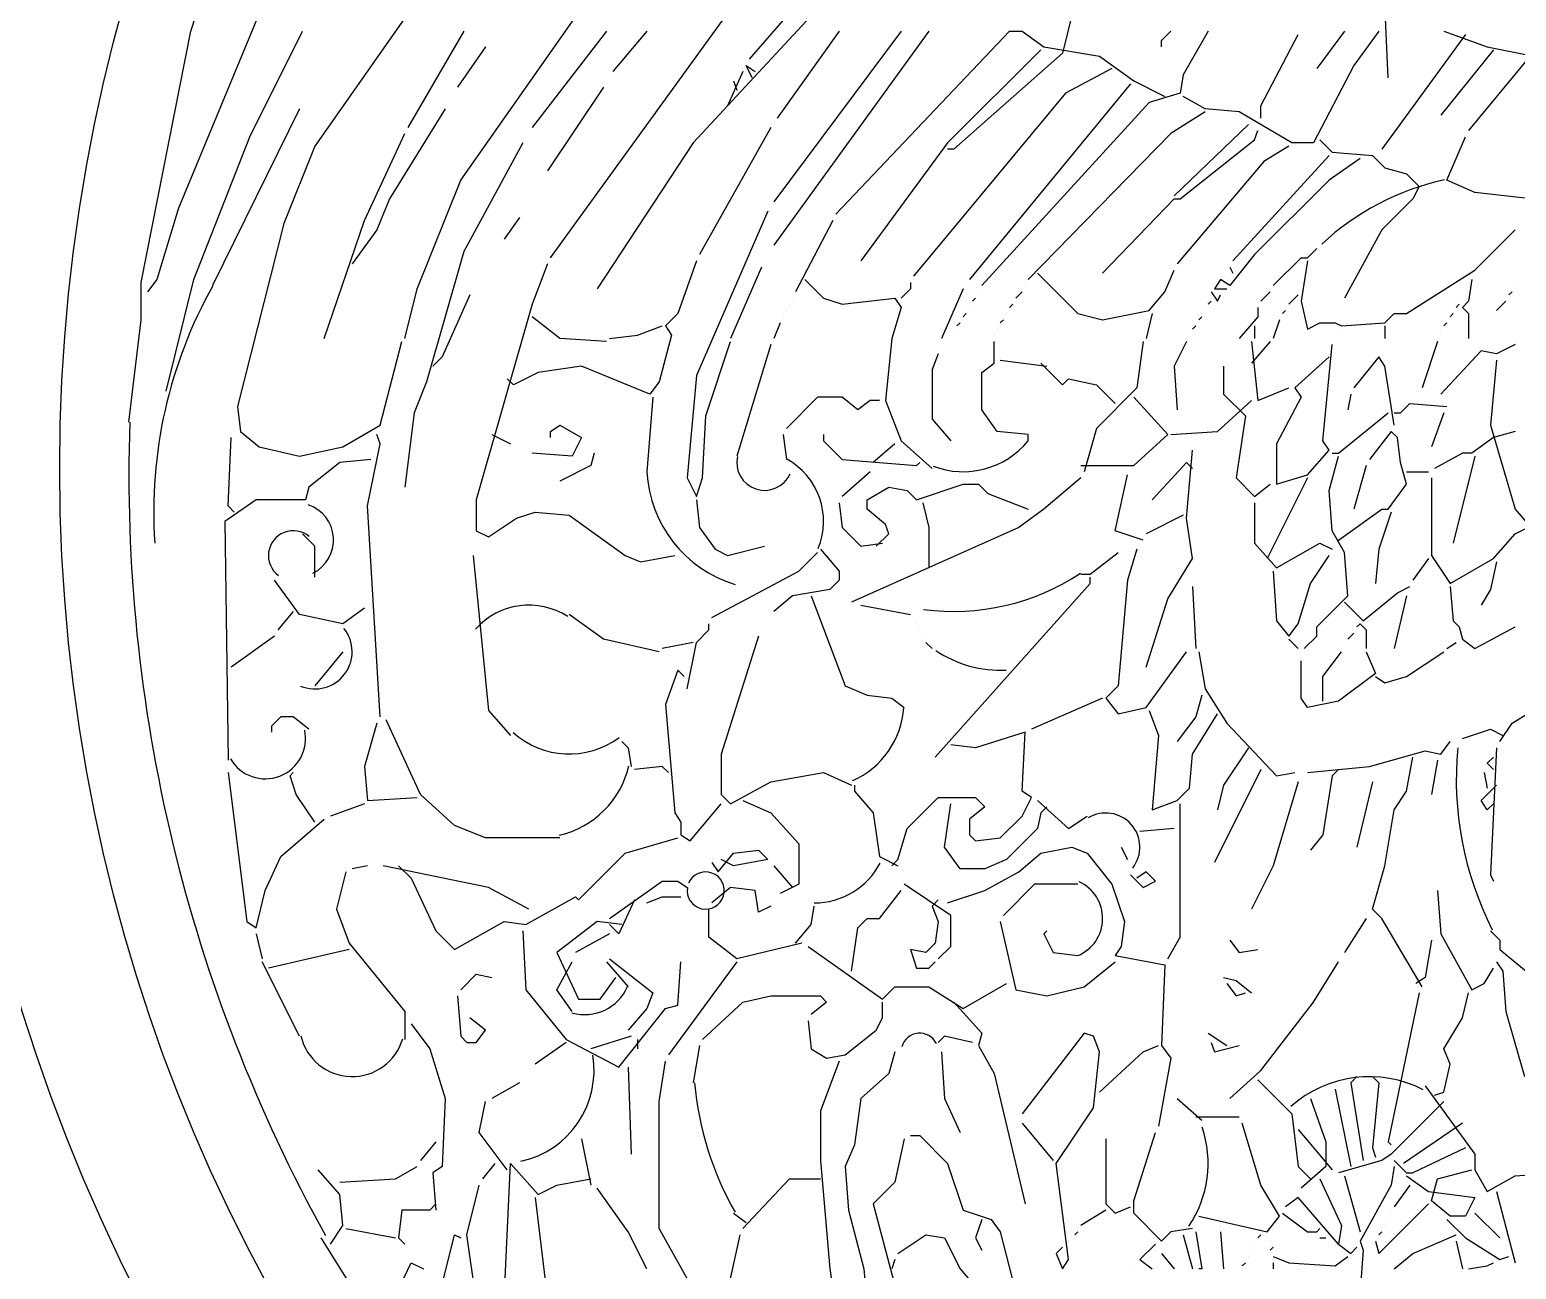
# Model space of a CAD drawing. Extents: x -747684 to -361709, y -438585 to -234743.
# Drawn here: x -373095.5 to -372814.4, y -242702 to -242467.6 of the extents above; entities that cross this region are included whole.
import ezdxf

# ---------------------------------------------------------------- set-up
doc = ezdxf.new("R2010")
doc.units = 0
doc.header["$LTSCALE"] = 100
doc.header["$MEASUREMENT"] = 0
doc.layers.get('0').update_dxf_attribs({"linetype": 'CONTINUOUS'})
for name, color, linetype in [('1', 7, 'CONTINUOUS'), ('2', 1, 'CONTINUOUS'), ('2D', 7, 'CONTINUOUS')]:
    doc.layers.add(name, color=color, linetype=linetype)

msp = doc.modelspace()

# ---------------------------------------------------------------- linework, layer by layer
at = {"color": 8}
msp.add_circle((-372767.14, -242550.53), 322.68, dxfattribs=at)
at = {"layer": '1', "color": 8}
for p, q in [((-372838.08, -242680.2), (-372839.84, -242681.38)), ((-372837.49, -242681.38), (-372835.15, -242683.72)), ((-372835.15, -242683.72), (-372833.97, -242683.72)), ((-372848.05, -242697.21), (-372845.7, -242698.97)), ((-372843.94, -242696.62), (-372843.36, -242698.38)), ((-372848.63, -242701.31), (-372846.29, -242699.55)), ((-372845.7, -242698.97), (-372844.53, -242697.8))]:
    msp.add_line(p, q, dxfattribs=at)
at = {"layer": '2', "color": 8}
for p, q in [((-372997.59, -242426.86), (-373041.57, -242489.61)), ((-373065.03, -242467.91), (-373055.06, -242437.42)), ((-373014.01, -242496.06), (-372976.47, -242442.7)), ((-372997, -242510.72), (-372955.36, -242453.25)), ((-372944.22, -242455.6), (-372959.47, -242473.19)), ((-372895.55, -242453.25), (-372900.24, -242472.02)), ((-372940.12, -242456.77), (-372970.02, -242489.03)), ((-373050.37, -242460.29), (-373067.37, -242501.34)), ((-372838.66, -242476.71), (-372839.25, -242462.64)), ((-373074.41, -242515.42), (-373065.03, -242467.91)), ((-373053.88, -242487.85), (-373043.91, -242467.91)), ((-373013.42, -242467.91), (-373023.98, -242486.09)), ((-372986.44, -242467.91), (-373000.52, -242486.09)), ((-372978.82, -242467.91), (-372985.27, -242475.54)), ((-372930.73, -242467.91), (-372954.78, -242500.17)), ((-372925.46, -242467.91), (-372954.78, -242508.38)), ((-372942.46, -242467.91), (-372954.19, -242484.33)), ((-372943.05, -242502.51), (-372910.21, -242467.91)), ((-372910.21, -242467.91), (-372907.86, -242467.91)), ((-372907.86, -242467.91), (-372903.76, -242470.85)), ((-372881.47, -242469.67), (-372879.71, -242467.91)), ((-372881.47, -242470.85), (-372881.47, -242469.67)), ((-372872.68, -242467.91), (-372877.37, -242476.12)), ((-372862.71, -242481.99), (-372855.67, -242468.5)), ((-372846.87, -242467.91), (-372852.15, -242474.95)), ((-372840.42, -242467.91), (-372845.11, -242474.37)), ((-372824, -242468.5), (-372839.84, -242490.2)), ((-372828.11, -242467.91), (-372819.9, -242470.85)), ((-373009.32, -242470.85), (-373014.59, -242478.47)), ((-372904.34, -242471.43), (-372921.94, -242489.03)), ((-372900.24, -242472.02), (-372920.76, -242490.2)), ((-372903.76, -242470.85), (-372893.2, -242472.61)), ((-372893.2, -242472.61), (-372886.75, -242477.3)), ((-372818.73, -242471.43), (-372828.69, -242483.75)), ((-372819.9, -242470.85), (-372808.17, -242473.19)), ((-372960.64, -242475.54), (-372963.57, -242481.99)), ((-372958.88, -242476.71), (-372960.05, -242474.37)), ((-372960.05, -242474.37), (-372958.3, -242475.54)), ((-372890.86, -242474.95), (-372899.65, -242479.64)), ((-372845.11, -242474.37), (-372852.74, -242489.03)), ((-372812.27, -242473.19), (-372823.42, -242486.68)), ((-372962.4, -242477.3), (-372961.81, -242479.06)), ((-372887.34, -242477.88), (-372917.83, -242514.83)), ((-372886.75, -242477.3), (-372880.89, -242480.23)), ((-372877.37, -242476.12), (-372877.95, -242479.64)), ((-372987.03, -242478.47), (-372997.59, -242494.3)), ((-372899.65, -242479.64), (-372928.39, -242514.24)), ((-372877.95, -242479.64), (-372883.82, -242481.4)), ((-372873.26, -242482.58), (-372877.37, -242480.23)), ((-373044.5, -242482.58), (-373060.92, -242516)), ((-373016.94, -242482.58), (-373027.49, -242499.58)), ((-372883.82, -242481.4), (-372915.49, -242516)), ((-372873.26, -242483.16), (-372879.71, -242487.27)), ((-372866.81, -242483.16), (-372873.26, -242482.58)), ((-372856.84, -242489.03), (-372866.81, -242483.16)), ((-372862.71, -242484.33), (-372862.71, -242481.99)), ((-372955.36, -242486.09), (-372968.85, -242510.14)), ((-372865.05, -242485.51), (-372879.13, -242499)), ((-372863.88, -242488.44), (-372863.29, -242486.68)), ((-373064.44, -242514.83), (-373053.88, -242487.85)), ((-373041.57, -242489.61), (-373047.43, -242504.27)), ((-373032.19, -242503.69), (-373024.56, -242487.27)), ((-373002.28, -242489.03), (-373013.42, -242509.55)), ((-372970.02, -242489.03), (-372988.2, -242516.59)), ((-372921.94, -242489.03), (-372938.36, -242511.31)), ((-372879.71, -242487.27), (-372906.69, -242514.83)), ((-372877.95, -242499.58), (-372863.88, -242488.44)), ((-372857.43, -242489.61), (-372862.12, -242492.54)), ((-372852.74, -242489.03), (-372856.84, -242489.03)), ((-372851.57, -242488.44), (-372849.22, -242490.79)), ((-372827.52, -242496.06), (-372824, -242487.85)), ((-372920.76, -242490.2), (-372921.94, -242490.2)), ((-372849.81, -242491.37), (-372867.99, -242511.31)), ((-372843.94, -242491.96), (-372849.81, -242496.06)), ((-372849.22, -242490.79), (-372841.6, -242491.37)), ((-372841.6, -242491.37), (-372839.25, -242493.72)), ((-372862.12, -242492.54), (-372878.54, -242511.9)), ((-372839.25, -242493.72), (-372835.15, -242494.89)), ((-372835.15, -242494.89), (-372832.8, -242497.24)), ((-373022.22, -242516.59), (-373014.01, -242496.06)), ((-372849.81, -242496.06), (-372863.88, -242510.14)), ((-372832.8, -242497.24), (-372833.97, -242499.58)), ((-372822.24, -242498.41), (-372827.52, -242496.06)), ((-373027.49, -242499.58), (-373029.84, -242505.45)), ((-372892.62, -242513.66), (-372879.13, -242499.58)), ((-372879.13, -242499.58), (-372877.95, -242499.58)), ((-372833.97, -242499.58), (-372839.84, -242505.45)), ((-372806.41, -242500.17), (-372822.24, -242498.41)), ((-373067.37, -242501.34), (-373071.48, -242514.83)), ((-373039.81, -242525.97), (-373032.19, -242503.69)), ((-373002.86, -242503.1), (-373005.8, -242507.21)), ((-372955.95, -242501.93), (-372969.44, -242533.01)), ((-372943.63, -242503.69), (-372950.67, -242517.18)), ((-373047.43, -242504.27), (-373056.23, -242538.87)), ((-373029.84, -242505.45), (-373034.53, -242511.9)), ((-372839.84, -242505.45), (-372846.87, -242518.35)), ((-372822.24, -242513.07), (-372814.62, -242505.45)), ((-372853.91, -242510.72), (-372852.15, -242508.97)), ((-373013.42, -242509.55), (-373020.46, -242534.18)), ((-372997.59, -242511.9), (-373000.52, -242519.52)), ((-372969.44, -242511.31), (-372972.96, -242521.28)), ((-372863.88, -242510.14), (-372868.57, -242516)), ((-372860.36, -242516), (-372855.08, -242510.72)), ((-372855.08, -242510.72), (-372853.91, -242510.72)), ((-372853.91, -242511.31), (-372855.08, -242518.93)), ((-373071.48, -242514.83), (-373073.24, -242517.18)), ((-373069.72, -242535.94), (-373064.44, -242514.83)), ((-372957.12, -242512.48), (-372962.99, -242525.97)), ((-372948.91, -242514.83), (-372945.39, -242518.35)), ((-372904.93, -242513.66), (-372897.31, -242521.28)), ((-372880.89, -242517.18), (-372879.13, -242513.07)), ((-372870.33, -242514.83), (-372871.5, -242516.59)), ((-372868.57, -242516), (-372870.33, -242514.83)), ((-372869.74, -242514.24), (-372869.74, -242514.24)), ((-372868.57, -242512.48), (-372867.99, -242513.66)), ((-372835.15, -242521.28), (-372822.24, -242513.07)), ((-372822.83, -242514.83), (-372823.42, -242518.93)), ((-373074.41, -242522.45), (-373074.41, -242515.42)), ((-373024.56, -242525.97), (-373022.22, -242516.59)), ((-373012.25, -242517.76), (-373017.53, -242529.49)), ((-372928.97, -242516.59), (-372930.73, -242518.35)), ((-372928.97, -242515.42), (-372928.97, -242516.59)), ((-372919, -242516.59), (-372923.11, -242525.97)), ((-372916.07, -242517.18), (-372916.07, -242517.18)), ((-372909.04, -242518.35), (-372907.86, -242517.18)), ((-372907.28, -242516), (-372907.28, -242516)), ((-372883.82, -242520.69), (-372880.89, -242517.18)), ((-372872.09, -242517.18), (-372870.92, -242518.93)), ((-372871.5, -242516.59), (-372869.16, -242516.59)), ((-372870.92, -242518.93), (-372870.33, -242517.76)), ((-372862.71, -242518.93), (-372860.95, -242517.18)), ((-372857.43, -242519.52), (-372855.67, -242517.76)), ((-372815.79, -242517.76), (-372815.21, -242517.18)), ((-372814.62, -242516), (-372814.62, -242516)), ((-373000.52, -242519.52), (-373011.07, -242556.47)), ((-372951.84, -242519.52), (-372951.84, -242519.52)), ((-372951.26, -242518.35), (-372951.26, -242518.35)), ((-372945.39, -242518.35), (-372941.88, -242519.52)), ((-372941.88, -242519.52), (-372931.91, -242518.35)), ((-372930.73, -242520.11), (-372932.49, -242525.97)), ((-372931.91, -242518.35), (-372930.73, -242520.11)), ((-372917.83, -242520.11), (-372917.83, -242520.11)), ((-372917.25, -242518.93), (-372916.66, -242518.35)), ((-372910.21, -242520.11), (-372909.62, -242519.52)), ((-372872.68, -242519.52), (-372872.09, -242518.93)), ((-372863.29, -242520.11), (-372863.29, -242521.87)), ((-372855.08, -242518.93), (-372853.91, -242524.21)), ((-372825.76, -242520.11), (-372825.18, -242519.52)), ((-372823.42, -242518.93), (-372824.59, -242520.11)), ((-372824.59, -242520.11), (-372823.42, -242521.28)), ((-372818.14, -242520.69), (-372816.38, -242518.93)), ((-373076.75, -242541.81), (-373074.41, -242522.45)), ((-372995.24, -242525.97), (-373000.52, -242521.87)), ((-372972.96, -242521.28), (-372975.3, -242523.63)), ((-372953.6, -242523.04), (-372954.78, -242525.97)), ((-372953.02, -242521.87), (-372953.02, -242521.87)), ((-372952.43, -242520.69), (-372952.43, -242520.69)), ((-372920.18, -242523.63), (-372919.59, -242523.04)), ((-372919, -242521.87), (-372918.42, -242521.28)), ((-372911.97, -242523.04), (-372911.38, -242522.45)), ((-372910.79, -242521.28), (-372910.79, -242521.28)), ((-372897.31, -242521.28), (-372892.62, -242522.45)), ((-372892.62, -242522.45), (-372883.82, -242520.69)), ((-372883.23, -242521.28), (-372884.41, -242525.97)), ((-372874.44, -242522.45), (-372873.85, -242521.87)), ((-372873.26, -242520.69), (-372873.26, -242520.69)), ((-372863.29, -242521.87), (-372866.81, -242525.97)), ((-372859.19, -242522.45), (-372860.36, -242525.97)), ((-372858.6, -242521.28), (-372858.02, -242520.69)), ((-372853.91, -242524.21), (-372851.57, -242523.04)), ((-372851.57, -242523.04), (-372848.63, -242523.04)), ((-372848.63, -242523.04), (-372847.46, -242523.63)), ((-372847.46, -242523.63), (-372839.25, -242523.04)), ((-372839.25, -242523.04), (-372837.49, -242521.28)), ((-372837.49, -242521.28), (-372835.15, -242521.28)), ((-372828.11, -242523.63), (-372827.52, -242523.04)), ((-372826.94, -242521.87), (-372826.35, -242521.28)), ((-372823.42, -242521.28), (-372823.42, -242525.97)), ((-372986.44, -242526.56), (-372995.24, -242525.97)), ((-372985.86, -242525.97), (-372980.58, -242525.39)), ((-372980.58, -242525.39), (-372975.89, -242523.63)), ((-372974.13, -242525.39), (-372976.47, -242534.18)), ((-372975.3, -242523.63), (-372974.13, -242525.39)), ((-372932.49, -242525.97), (-372933.67, -242537.7)), ((-372920.76, -242524.8), (-372920.76, -242524.8)), ((-372913.14, -242525.39), (-372913.14, -242525.39)), ((-372912.55, -242524.21), (-372912.55, -242524.21)), ((-372876.78, -242525.97), (-372876.78, -242525.97)), ((-372875.61, -242524.21), (-372875.02, -242523.63)), ((-372863.88, -242523.63), (-372863.88, -242525.97)), ((-372848.05, -242524.8), (-372848.05, -242524.8)), ((-372839.25, -242523.63), (-372839.25, -242525.97)), ((-372828.69, -242524.8), (-372828.69, -242524.8)), ((-373029.25, -242542.39), (-373025.15, -242526.56)), ((-372967.68, -242540.63), (-372962.99, -242526.56)), ((-372955.36, -242527.14), (-372961.81, -242548.26)), ((-372923.7, -242528.9), (-372924.87, -242531.84)), ((-372913.14, -242530.66), (-372913.14, -242526.56)), ((-372884.99, -242526.56), (-372886.16, -242535.35)), ((-372876.78, -242526.56), (-372879.13, -242531.25)), ((-372864.47, -242526.56), (-372863.29, -242537.7)), ((-372860.95, -242526.56), (-372864.47, -242530.66)), ((-372850.98, -242545.32), (-372849.22, -242527.14)), ((-372829.28, -242526.56), (-372832.21, -242535.35)), ((-372821.07, -242528.32), (-372828.69, -242536.53)), ((-372818.14, -242528.9), (-372821.07, -242528.32)), ((-372814.62, -242527.14), (-372818.14, -242528.9)), ((-373017.53, -242529.49), (-373019.28, -242531.25)), ((-372991.14, -242531.25), (-372999.35, -242532.42)), ((-372978.23, -242536.53), (-372991.14, -242531.25)), ((-372924.87, -242531.84), (-372924.87, -242541.22)), ((-372915.49, -242532.42), (-372913.14, -242530.66)), ((-372911.97, -242530.08), (-372903.17, -242531.25)), ((-372904.34, -242530.66), (-372900.24, -242534.77)), ((-372879.13, -242531.25), (-372878.54, -242539.46)), ((-372869.74, -242531.25), (-372869.74, -242536.53)), ((-372849.81, -242529.49), (-372856.26, -242535.35)), ((-372840.42, -242529.49), (-372845.11, -242535.35)), ((-372839.25, -242531.25), (-372840.42, -242529.49)), ((-372837.49, -242542.39), (-372839.25, -242531.25)), ((-372818.14, -242530.08), (-372819.31, -242542.39)), ((-373020.46, -242534.18), (-373022.8, -242540.05)), ((-373004.04, -242534.77), (-373005.21, -242533.6)), ((-372999.35, -242532.42), (-373004.04, -242534.77)), ((-372976.47, -242534.18), (-372978.23, -242536.53)), ((-372969.44, -242533.01), (-372971.2, -242552.36)), ((-372915.49, -242539.46), (-372915.49, -242532.42)), ((-372900.24, -242534.77), (-372899.07, -242533.6)), ((-372899.07, -242533.6), (-372893.79, -242534.77)), ((-372977.65, -242537.11), (-372978.82, -242551.19)), ((-372946.57, -242537.11), (-372952.43, -242542.98)), ((-372941.88, -242537.11), (-372946.57, -242537.11)), ((-372938.94, -242539.46), (-372941.88, -242537.11)), ((-372893.79, -242534.77), (-372890.27, -242538.29)), ((-372886.16, -242535.35), (-372893.79, -242542.98)), ((-372880.3, -242544.15), (-372886.75, -242537.11)), ((-372869.74, -242536.53), (-372865.64, -242540.63)), ((-372863.29, -242537.7), (-372857.43, -242535.35)), ((-372855.08, -242537.11), (-372859.78, -242545.91)), ((-372856.26, -242535.35), (-372855.08, -242537.11)), ((-372845.7, -242536.53), (-372846.29, -242539.46)), ((-373056.23, -242538.87), (-373055.64, -242543.56)), ((-373022.8, -242540.05), (-373024.56, -242554.12)), ((-372936.6, -242537.7), (-372938.94, -242539.46)), ((-372934.84, -242537.7), (-372936.6, -242537.7)), ((-372933.67, -242537.7), (-372930.73, -242545.32)), ((-372912.55, -242543.56), (-372915.49, -242539.46)), ((-372870.92, -242543.56), (-372864.47, -242537.7)), ((-372848.05, -242547.67), (-372838.66, -242540.05)), ((-372837.49, -242540.05), (-372836.32, -242540.05)), ((-372836.32, -242540.05), (-372834.56, -242538.29)), ((-372834.56, -242538.29), (-372827.52, -242538.87)), ((-372828.11, -242540.05), (-372830.45, -242546.5)), ((-373036.29, -242546.5), (-373029.25, -242542.39)), ((-372997, -242543.56), (-372995.24, -242542.39)), ((-372995.24, -242542.39), (-372991.14, -242544.74)), ((-372968.26, -242552.36), (-372967.68, -242540.63)), ((-372924.87, -242541.22), (-372921.35, -242545.32)), ((-372893.79, -242542.98), (-372896.13, -242551.19)), ((-372865.64, -242540.63), (-372867.4, -242552.36)), ((-372819.31, -242542.39), (-372814.62, -242558.23)), ((-373057.99, -242557.64), (-373057.4, -242544.74)), ((-373055.64, -242543.56), (-373052.12, -242546.5)), ((-373029.25, -242545.91), (-373029.84, -242544.15)), ((-373008.14, -242544.15), (-373004.62, -242545.91)), ((-372997, -242544.74), (-372997, -242543.56)), ((-372991.14, -242544.74), (-372992.9, -242548.26)), ((-372953.02, -242544.15), (-372952.43, -242548.84)), ((-372945.39, -242544.15), (-372945.39, -242545.32)), ((-372945.39, -242545.32), (-372941.88, -242548.84)), ((-372930.73, -242545.32), (-372924.87, -242550.6)), ((-372906.69, -242544.15), (-372912.55, -242543.56)), ((-372906.69, -242545.32), (-372906.69, -242544.15)), ((-372886.75, -242550.02), (-372880.3, -242544.15)), ((-372879.71, -242544.15), (-372870.92, -242543.56)), ((-372849.81, -242547.08), (-372850.98, -242545.32)), ((-372838.08, -242543.56), (-372842.18, -242548.84)), ((-372836.9, -242544.74), (-372838.08, -242543.56)), ((-372836.32, -242549.43), (-372836.9, -242544.74)), ((-372818.73, -242544.74), (-372822.83, -242547.67)), ((-372814.62, -242543.56), (-372818.73, -242544.74)), ((-373052.12, -242546.5), (-373044.5, -242548.26)), ((-373044.5, -242548.26), (-373036.29, -242546.5)), ((-373031.6, -242557.64), (-373029.25, -242545.91)), ((-372992.9, -242548.26), (-373000.52, -242547.67)), ((-372988.79, -242547.67), (-372989.38, -242550.02)), ((-372931.91, -242545.91), (-372936.01, -242549.43)), ((-372876.78, -242559.98), (-372875.61, -242547.08)), ((-372859.78, -242545.91), (-372859.78, -242553.53)), ((-372853.91, -242551.77), (-372849.81, -242547.08)), ((-372849.81, -242554.71), (-372848.05, -242548.26)), ((-372849.22, -242547.67), (-372848.05, -242547.67)), ((-372824.59, -242547.67), (-372829.87, -242550.6)), ((-372822.24, -242548.26), (-372826.35, -242564.68)), ((-372822.83, -242547.67), (-372824.59, -242547.67)), ((-373036.88, -242549.43), (-373042.74, -242554.12)), ((-373031.01, -242548.84), (-373036.88, -242549.43)), ((-372989.38, -242550.02), (-372995.24, -242552.95)), ((-372941.88, -242548.84), (-372927.8, -242550.02)), ((-372936.6, -242551.19), (-372941.88, -242555.88)), ((-372927.8, -242550.02), (-372927.21, -242549.43)), ((-372896.72, -242550.02), (-372886.75, -242550.02)), ((-372876.78, -242549.43), (-372883.23, -242556.47)), ((-372875.61, -242550.6), (-372876.78, -242549.43)), ((-372842.77, -242550.02), (-372845.11, -242558.23)), ((-372835.15, -242553.53), (-372836.32, -242549.43)), ((-372835.15, -242551.19), (-372831.04, -242551.19)), ((-373042.74, -242554.12), (-373043.33, -242556.47)), ((-372971.2, -242552.36), (-372969.44, -242555.88)), ((-372969.44, -242555.88), (-372968.26, -242552.36)), ((-372937.18, -242556.47), (-372933.08, -242554.12)), ((-372933.08, -242554.12), (-372929.56, -242554.71)), ((-372927.8, -242556.47), (-372919, -242553.53)), ((-372919, -242553.53), (-372916.07, -242553.53)), ((-372916.07, -242553.53), (-372914.31, -242555.29)), ((-372896.72, -242552.36), (-372903.76, -242558.23)), ((-372890.27, -242562.33), (-372887.92, -242551.77)), ((-372867.4, -242552.36), (-372863.88, -242555.88)), ((-372863.88, -242555.88), (-372860.95, -242553.53)), ((-372853.91, -242552.36), (-372861.53, -242567.61)), ((-372859.78, -242553.53), (-372853.91, -242551.77)), ((-372838.66, -242558.23), (-372835.15, -242553.53)), ((-372830.45, -242552.36), (-372830.45, -242567.02)), ((-373052.71, -242556.47), (-373058.58, -242560.57)), ((-373043.33, -242556.47), (-373052.71, -242556.47)), ((-373011.07, -242556.47), (-373011.07, -242562.33)), ((-372969.44, -242556.47), (-372968.85, -242561.74)), ((-372942.46, -242557.05), (-372941.88, -242561.74)), ((-372937.18, -242558.23), (-372937.18, -242556.47)), ((-372929.56, -242554.71), (-372927.8, -242556.47)), ((-372926.63, -242557.05), (-372925.46, -242561.74)), ((-372914.31, -242555.29), (-372906.69, -242558.23)), ((-372863.88, -242557.05), (-372863.88, -242564.68)), ((-372849.22, -242562.33), (-372849.81, -242554.71)), ((-373056.82, -242558.81), (-373057.99, -242557.64)), ((-373029.25, -242597.52), (-373031.6, -242557.64)), ((-373003.45, -242559.98), (-372999.93, -242558.81)), ((-372999.93, -242558.81), (-372993.48, -242559.4)), ((-372993.48, -242559.4), (-372982.93, -242567.02)), ((-372933.67, -242561.16), (-372937.18, -242558.23)), ((-372903.76, -242558.23), (-372908.45, -242561.74)), ((-372877.37, -242559.4), (-372884.41, -242562.92)), ((-372848.05, -242564.09), (-372839.84, -242558.23)), ((-372838.08, -242558.81), (-372840.42, -242565.85)), ((-372839.84, -242558.23), (-372838.66, -242558.23)), ((-372814.62, -242562.92), (-372804.06, -242557.64)), ((-372814.62, -242558.23), (-372811.69, -242561.74)), ((-373058.58, -242560.57), (-373057.99, -242605.73)), ((-373011.07, -242562.33), (-373008.73, -242563.5)), ((-373008.73, -242563.5), (-373003.45, -242559.98)), ((-372968.85, -242561.74), (-372965.92, -242565.85)), ((-372941.88, -242561.74), (-372938.36, -242565.26)), ((-372908.45, -242561.74), (-372940.12, -242575.82)), ((-372933.08, -242562.92), (-372933.67, -242561.16)), ((-372925.46, -242561.74), (-372925.46, -242569.37)), ((-372884.99, -242564.09), (-372890.27, -242562.33)), ((-372875.61, -242567.61), (-372876.78, -242559.98)), ((-372846.87, -242566.44), (-372849.22, -242562.33)), ((-373041.57, -242565.26), (-373043.91, -242562.92)), ((-373041.57, -242571.13), (-373041.57, -242565.26)), ((-372963.57, -242567.02), (-372956.54, -242565.26)), ((-372938.36, -242565.26), (-372934.25, -242564.68)), ((-372935.42, -242565.26), (-372933.08, -242562.92)), ((-372863.88, -242564.68), (-372859.78, -242569.37)), ((-372859.78, -242569.37), (-372851.57, -242564.68)), ((-372851.57, -242564.68), (-372849.22, -242565.85)), ((-372818.73, -242567.61), (-372814.62, -242562.92)), ((-373011.66, -242567.02), (-373008.73, -242596.34)), ((-372982.93, -242567.02), (-372979.99, -242568.19)), ((-372979.99, -242568.19), (-372973.54, -242567.02)), ((-372965.92, -242565.85), (-372963.57, -242567.02)), ((-372950.09, -242569.95), (-372946.57, -242566.44)), ((-372945.98, -242565.85), (-372942.46, -242569.95)), ((-372894.96, -242570.54), (-372889.68, -242566.44)), ((-372886.16, -242565.85), (-372887.92, -242571.71)), ((-372880.3, -242575.23), (-372875.61, -242567.61)), ((-372853.32, -242572.3), (-372849.81, -242567.02)), ((-372846.29, -242574.65), (-372846.87, -242566.44)), ((-372840.42, -242565.85), (-372841.01, -242572.3)), ((-372831.04, -242567.61), (-372833.97, -242571.71)), ((-372830.45, -242567.02), (-372826.94, -242572.3)), ((-372826.94, -242572.3), (-372818.73, -242567.61)), ((-372818.14, -242568.19), (-372819.31, -242573.47)), ((-372966.51, -242578.75), (-372950.09, -242569.95)), ((-372942.46, -242569.95), (-372942.46, -242571.71)), ((-372896.72, -242570.54), (-372894.96, -242570.54)), ((-372894.96, -242572.3), (-372894.96, -242571.13)), ((-372860.36, -242569.95), (-372859.78, -242579.34)), ((-373044.5, -242578.16), (-373049.19, -242571.71)), ((-372944.22, -242573.47), (-372951.26, -242574.65)), ((-372942.46, -242571.71), (-372944.22, -242573.47)), ((-372924.28, -242605.14), (-372894.96, -242572.3)), ((-372887.92, -242571.71), (-372889.68, -242591.65)), ((-372875.61, -242572.89), (-372875.02, -242584.61)), ((-372855.67, -242579.92), (-372853.32, -242572.3)), ((-372836.9, -242574.06), (-372834.56, -242572.89)), ((-372826.94, -242572.89), (-372826.35, -242579.34)), ((-372819.31, -242573.47), (-372821.07, -242576.4)), ((-372951.26, -242574.65), (-372954.78, -242577.58)), ((-372947.74, -242574.65), (-372941.29, -242591.65)), ((-372938.36, -242576.4), (-372928.97, -242578.16)), ((-372884.41, -242588.13), (-372880.3, -242575.23)), ((-372852.15, -242580.51), (-372846.29, -242574.65)), ((-372846.87, -242575.82), (-372843.36, -242579.34)), ((-372843.36, -242579.34), (-372836.9, -242574.06)), ((-372835.15, -242574.65), (-372837.49, -242584.61)), ((-373045.67, -242577.58), (-373048.61, -242581.1)), ((-373036.29, -242579.92), (-373044.5, -242578.16)), ((-373032.19, -242576.99), (-373036.29, -242579.92)), ((-372987.03, -242582.86), (-372993.48, -242578.16)), ((-372859.78, -242579.34), (-372857.43, -242582.27)), ((-372826.35, -242579.34), (-372825.18, -242580.51)), ((-373049.19, -242582.27), (-373057.4, -242588.13)), ((-372969.44, -242583.44), (-372967.09, -242581.1)), ((-372967.09, -242581.1), (-372967.09, -242579.92)), ((-372957.71, -242582.27), (-372964.75, -242604.55)), ((-372927.8, -242579.92), (-372927.8, -242579.92)), ((-372927.21, -242581.1), (-372927.21, -242581.1)), ((-372926.63, -242582.27), (-372926.63, -242582.27)), ((-372857.43, -242582.27), (-372855.67, -242579.92)), ((-372854.5, -242584.61), (-372852.15, -242582.27)), ((-372852.15, -242582.27), (-372852.15, -242580.51)), ((-372846.29, -242582.86), (-372845.11, -242581.68)), ((-372844.53, -242580.51), (-372843.94, -242579.92)), ((-372843.94, -242579.92), (-372842.77, -242581.1)), ((-372842.77, -242581.1), (-372842.77, -242584.61)), ((-372825.18, -242580.51), (-372824.59, -242582.86)), ((-372822.24, -242584.61), (-372814.62, -242580.51)), ((-373036.29, -242585.2), (-373041.57, -242591.65)), ((-372976.47, -242585.2), (-372987.03, -242582.86)), ((-372970.02, -242583.44), (-372975.89, -242584.61)), ((-372971.2, -242592.24), (-372969.44, -242583.44)), ((-372926.04, -242583.44), (-372924.87, -242584.61)), ((-372884.41, -242595.76), (-372876.78, -242585.2)), ((-372874.44, -242585.2), (-372873.26, -242592.24)), ((-372857.43, -242582.86), (-372855.67, -242584.61)), ((-372850.98, -242589.89), (-372847.46, -242585.2)), ((-372847.46, -242584.61), (-372847.46, -242584.61)), ((-372842.77, -242585.2), (-372841.01, -242589.31)), ((-372835.15, -242589.89), (-372828.11, -242585.2)), ((-372827.52, -242584.61), (-372825.76, -242583.44)), ((-372824.59, -242582.86), (-372822.24, -242584.61)), ((-372855.08, -242594), (-372855.08, -242586.96)), ((-372972.96, -242588.72), (-372975.3, -242595.17)), ((-372971.78, -242589.89), (-372972.96, -242588.72)), ((-372850.98, -242594.58), (-372850.98, -242589.89)), ((-372841.01, -242589.31), (-372848.05, -242594.58)), ((-372841.01, -242589.89), (-372839.25, -242591.07)), ((-372839.25, -242591.07), (-372835.15, -242589.89)), ((-372941.29, -242591.65), (-372937.18, -242593.41)), ((-372937.18, -242593.41), (-372932.49, -242594)), ((-372889.68, -242591.65), (-372892.03, -242594)), ((-372873.85, -242593.41), (-372875.02, -242597.52)), ((-372873.26, -242592.24), (-372869.16, -242598.69)), ((-372815.21, -242598.69), (-372804.65, -242592.24)), ((-373008.73, -242596.34), (-373004.62, -242601.03)), ((-372975.3, -242595.17), (-372973.54, -242615.7)), ((-372932.49, -242594), (-372930.15, -242595.76)), ((-372892.62, -242594), (-372906.1, -242599.86)), ((-372892.03, -242594), (-372889.68, -242596.93)), ((-372889.68, -242596.93), (-372884.41, -242595.76)), ((-372883.82, -242596.34), (-372882.06, -242601.03)), ((-372853.91, -242595.76), (-372855.08, -242594)), ((-372848.05, -242594.58), (-372853.91, -242595.76)), ((-373048.02, -242597.52), (-373049.78, -242599.28)), ((-373049.78, -242599.28), (-373049.78, -242600.45)), ((-373045.67, -242597.52), (-373048.02, -242597.52)), ((-373042.74, -242599.86), (-373045.67, -242597.52)), ((-373029.84, -242598.69), (-373032.19, -242606.9)), ((-373021.63, -242612.18), (-373028.08, -242598.1)), ((-372875.02, -242597.52), (-372878.54, -242602.21)), ((-372875.61, -242604.55), (-372870.92, -242596.93)), ((-372869.16, -242598.69), (-372859.78, -242608.66)), ((-372817.55, -242602.21), (-372815.21, -242598.69)), ((-372907.28, -242600.45), (-372916.66, -242603.38)), ((-372907.86, -242611.59), (-372907.28, -242600.45)), ((-372882.06, -242601.03), (-372883.23, -242615.11)), ((-372824.59, -242601.62), (-372819.31, -242599.86)), ((-372819.31, -242599.86), (-372816.97, -242601.03)), ((-372983.51, -242602.21), (-372982.34, -242603.38)), ((-372982.34, -242603.38), (-372981.75, -242606.9)), ((-372964.75, -242604.55), (-372964.75, -242612.18)), ((-372916.66, -242603.38), (-372921.35, -242602.79)), ((-372876.2, -242611), (-372875.61, -242604.55)), ((-372865.05, -242603.38), (-372869.74, -242610.42)), ((-372842.18, -242606.9), (-372831.63, -242603.97)), ((-372831.63, -242603.97), (-372828.69, -242604.55)), ((-372828.69, -242604.55), (-372826.94, -242602.21)), ((-372818.14, -242603.38), (-372819.31, -242627.42)), ((-373032.19, -242606.9), (-373031.6, -242613.35)), ((-372975.89, -242606.9), (-372981.17, -242607.49)), ((-372974.72, -242608.07), (-372975.89, -242606.9)), ((-372862.71, -242607.49), (-372871.5, -242625.08)), ((-372853.91, -242608.07), (-372842.18, -242606.9)), ((-372848.05, -242607.49), (-372849.22, -242608.66)), ((-372835.15, -242611.59), (-372833.97, -242605.14)), ((-372829.28, -242605.73), (-372830.45, -242612.18)), ((-372819.9, -242606.31), (-372818.73, -242605.14)), ((-372818.73, -242607.49), (-372819.9, -242606.31)), ((-373057.99, -242608.07), (-373054.47, -242636.22)), ((-373046.26, -242608.66), (-373045.67, -242608.07)), ((-373045.09, -242612.18), (-373046.26, -242608.66)), ((-372962.99, -242613.94), (-372955.36, -242609.83)), ((-372955.36, -242609.83), (-372945.39, -242608.07)), ((-372945.39, -242608.07), (-372940.12, -242610.42)), ((-372939.53, -242610.42), (-372939.53, -242611.59)), ((-372869.74, -242610.42), (-372870.92, -242615.11)), ((-372855.67, -242609.83), (-372860.36, -242625.66)), ((-372859.78, -242608.66), (-372856.26, -242608.07)), ((-372849.22, -242608.66), (-372850.98, -242619.8)), ((-372841.6, -242609.83), (-372844.53, -242622.15)), ((-372821.07, -242613.35), (-372818.14, -242610.42)), ((-372820.48, -242608.07), (-372819.9, -242611)), ((-373041.57, -242617.45), (-373045.09, -242612.18)), ((-373031.6, -242613.35), (-373022.22, -242612.76)), ((-373015.18, -242618.04), (-373021.63, -242612.18)), ((-372964.75, -242612.18), (-372962.99, -242613.94)), ((-372960.64, -242613.35), (-372955.36, -242615.7)), ((-372939.53, -242611.59), (-372936.01, -242615.7)), ((-372929.56, -242618.63), (-372923.7, -242612.76)), ((-372923.7, -242612.76), (-372916.66, -242612.76)), ((-372916.66, -242612.76), (-372914.9, -242614.52)), ((-372906.1, -242612.76), (-372907.86, -242611.59)), ((-372907.86, -242616.28), (-372906.1, -242612.76)), ((-372904.93, -242613.35), (-372899.07, -242618.63)), ((-372883.23, -242615.11), (-372878.54, -242613.35)), ((-372878.54, -242613.35), (-372876.2, -242611)), ((-372837.49, -242615.11), (-372835.15, -242611.59)), ((-372819.9, -242615.11), (-372821.07, -242613.35)), ((-373032.19, -242613.94), (-373038.64, -242616.28)), ((-372973.54, -242615.7), (-372972.37, -242617.45)), ((-372970.61, -242620.97), (-372964.75, -242613.94)), ((-372955.36, -242615.7), (-372950.09, -242621.56)), ((-372936.01, -242615.7), (-372934.84, -242623.91)), ((-372922.52, -242622.15), (-372921.35, -242613.94)), ((-372914.9, -242614.52), (-372917.83, -242616.87)), ((-372904.34, -242615.7), (-372904.93, -242618.63)), ((-372903.17, -242614.52), (-372904.34, -242615.7)), ((-372877.95, -242639.15), (-372877.95, -242613.94)), ((-372839.25, -242625.66), (-372837.49, -242615.11)), ((-372818.73, -242613.94), (-372819.9, -242615.11)), ((-373048.02, -242623.91), (-373039.81, -242616.87)), ((-373009.32, -242620.39), (-373015.18, -242618.04)), ((-372972.37, -242617.45), (-372972.37, -242619.8)), ((-372931.32, -242624.49), (-372929.56, -242618.63)), ((-372917.83, -242616.87), (-372917.83, -242619.8)), ((-372911.97, -242620.39), (-372907.86, -242616.28)), ((-372904.93, -242618.63), (-372910.79, -242624.49)), ((-372899.07, -242618.63), (-372895.55, -242616.28)), ((-372879.13, -242618.63), (-372885.58, -242619.21)), ((-372995.24, -242620.39), (-373009.32, -242620.39)), ((-372982.93, -242623.32), (-372972.96, -242620.39)), ((-372972.37, -242619.8), (-372970.61, -242620.97)), ((-372950.09, -242621.56), (-372950.09, -242629.18)), ((-372917.83, -242619.8), (-372916.66, -242620.97)), ((-372916.66, -242620.97), (-372911.97, -242620.39)), ((-372850.98, -242619.8), (-372853.32, -242622.73)), ((-373050.95, -242630.36), (-373048.02, -242623.91)), ((-372991.72, -242632.12), (-372982.93, -242623.32)), ((-372965.33, -242626.84), (-372962.4, -242623.32)), ((-372962.4, -242625.66), (-372964.75, -242624.49)), ((-372962.4, -242623.32), (-372957.71, -242622.73)), ((-372955.95, -242624.49), (-372962.4, -242625.66)), ((-372957.71, -242622.73), (-372955.95, -242624.49)), ((-372934.84, -242623.91), (-372931.32, -242625.66)), ((-372932.49, -242625.66), (-372931.32, -242624.49)), ((-372919.59, -242626.25), (-372922.52, -242622.15)), ((-372910.79, -242624.49), (-372914.9, -242626.25)), ((-372908.45, -242626.84), (-372904.34, -242623.32)), ((-372904.34, -242623.32), (-372898.48, -242622.15)), ((-372898.48, -242622.15), (-372895.55, -242623.32)), ((-372895.55, -242623.32), (-372890.86, -242629.18)), ((-372889.1, -242622.15), (-372887.92, -242624.49)), ((-373035.7, -242626.84), (-373037.46, -242633.87)), ((-373031.6, -242625.66), (-373034.53, -242626.25)), ((-373008.73, -242629.77), (-373028.67, -242625.66)), ((-373025.74, -242625.66), (-373023.39, -242628.01)), ((-372966.51, -242625.08), (-372965.33, -242626.84)), ((-372954.78, -242625.66), (-372951.26, -242629.77)), ((-372914.9, -242626.25), (-372919.59, -242626.25)), ((-372914.9, -242630.36), (-372908.45, -242626.84)), ((-372884.41, -242626.84), (-372886.16, -242628.01)), ((-372882.65, -242628.6), (-372884.41, -242626.84)), ((-372860.36, -242625.66), (-372864.47, -242633.87)), ((-372841.6, -242633.87), (-372839.25, -242625.66)), ((-373023.39, -242628.01), (-373018.7, -242637.98)), ((-373001.11, -242633.87), (-373008.73, -242629.77)), ((-372985.86, -242635.63), (-372975.89, -242628.6)), ((-372975.89, -242628.6), (-372972.96, -242628.6)), ((-372972.96, -242628.6), (-372971.2, -242629.77)), ((-372962.99, -242629.77), (-372966.51, -242632.7)), ((-372958.3, -242630.36), (-372962.99, -242629.77)), ((-372950.09, -242629.18), (-372953.6, -242630.94)), ((-372921.35, -242635.05), (-372930.15, -242629.18)), ((-372905.52, -242629.18), (-372911.38, -242635.05)), ((-372897.31, -242629.18), (-372905.52, -242629.18)), ((-372890.86, -242629.18), (-372888.51, -242636.22)), ((-372887.34, -242627.42), (-372884.99, -242629.77)), ((-372884.99, -242629.77), (-372882.65, -242628.6)), ((-372819.31, -242627.42), (-372818.73, -242628.6)), ((-373052.71, -242637.39), (-373050.95, -242630.36)), ((-373001.69, -242636.81), (-372992.31, -242631.53)), ((-372992.31, -242631.53), (-372991.72, -242632.12)), ((-372981.17, -242632.12), (-372984.1, -242638.57)), ((-372978.82, -242632.7), (-372975.89, -242631.53)), ((-372975.89, -242631.53), (-372972.37, -242631.53)), ((-372957.71, -242634.46), (-372958.3, -242630.36)), ((-372934.84, -242635.63), (-372930.73, -242630.36)), ((-372923.7, -242632.12), (-372924.87, -242633.29)), ((-372921.94, -242632.7), (-372914.9, -242630.36)), ((-372829.28, -242630.36), (-372828.69, -242638.57)), ((-373037.46, -242633.87), (-373035.12, -242640.33)), ((-372967.09, -242639.15), (-372967.09, -242633.87)), ((-372955.36, -242633.29), (-372957.71, -242634.46)), ((-372947.74, -242636.81), (-372947.15, -242633.29)), ((-372938.94, -242637.39), (-372937.18, -242635.63)), ((-372937.18, -242635.63), (-372934.84, -242635.63)), ((-372924.87, -242633.29), (-372923.7, -242636.22)), ((-372921.35, -242640.91), (-372921.35, -242635.05)), ((-372842.77, -242635.63), (-372846.87, -242642.08)), ((-372839.84, -242635.63), (-372841.6, -242633.87)), ((-372832.21, -242648.54), (-372839.84, -242635.63)), ((-373054.47, -242636.22), (-373052.71, -242637.39)), ((-373052.71, -242638.57), (-373051.54, -242643.26)), ((-373018.7, -242637.98), (-373015.18, -242641.5)), ((-373015.18, -242641.5), (-373005.8, -242636.22)), ((-373005.8, -242636.22), (-373001.69, -242636.81)), ((-373002.28, -242637.98), (-373001.69, -242649.12)), ((-372988.2, -242636.22), (-372995.83, -242642.08)), ((-372985.86, -242638.57), (-372992.31, -242642.08)), ((-372983.51, -242636.81), (-372988.2, -242636.22)), ((-372984.1, -242638.57), (-372985.86, -242636.81)), ((-372950.67, -242640.33), (-372947.74, -242636.81)), ((-372940.12, -242645.6), (-372938.94, -242637.39)), ((-372923.7, -242636.22), (-372924.28, -242640.33)), ((-372911.97, -242636.22), (-372909.04, -242649.12)), ((-372903.17, -242637.98), (-372903.76, -242638.57)), ((-372903.76, -242638.57), (-372902, -242642.08)), ((-372888.51, -242636.22), (-372889.1, -242640.91)), ((-372828.69, -242638.57), (-372822.83, -242649.12)), ((-372819.31, -242637.98), (-372817.55, -242639.74)), ((-373035.12, -242640.33), (-373024.56, -242653.23)), ((-372961.81, -242643.26), (-372967.09, -242639.15)), ((-372949.5, -242640.33), (-372961.81, -242643.26)), ((-372948.33, -242640.91), (-372934.25, -242650.88)), ((-372924.28, -242640.33), (-372926.04, -242642.08)), ((-372923.7, -242643.26), (-372921.35, -242640.91)), ((-372889.1, -242640.91), (-372890.27, -242642.67)), ((-372880.3, -242643.26), (-372877.95, -242639.15)), ((-372868.57, -242639.74), (-372866.81, -242642.08)), ((-372830.45, -242639.74), (-372831.63, -242646.78)), ((-372817.55, -242639.74), (-372817.55, -242641.5)), ((-373044.5, -242657.92), (-373051.54, -242643.84)), ((-373035.12, -242641.5), (-373050.37, -242645.02)), ((-372995.83, -242642.08), (-372991.72, -242650.88)), ((-372995.83, -242649.12), (-372992.9, -242643.84)), ((-372986.44, -242643.84), (-372982.34, -242648.54)), ((-372985.86, -242643.26), (-372977.65, -242649.71)), ((-372961.81, -242643.84), (-372974.72, -242661.44)), ((-372972.96, -242652.05), (-372972.37, -242643.84)), ((-372926.04, -242642.08), (-372928.97, -242641.5)), ((-372928.97, -242641.5), (-372927.8, -242645.02)), ((-372925.46, -242645.02), (-372924.28, -242643.84)), ((-372902, -242642.08), (-372897.31, -242642.67)), ((-372896.13, -242648.54), (-372890.27, -242643.84)), ((-372890.27, -242642.67), (-372880.89, -242644.43)), ((-372866.81, -242642.08), (-372863.29, -242641.5)), ((-372852.74, -242651.47), (-372848.05, -242643.84)), ((-372818.14, -242643.84), (-372816.97, -242645.6)), ((-372817.55, -242641.5), (-372811.1, -242646.78)), ((-373014.01, -242649.12), (-373011.07, -242646.19)), ((-373011.07, -242646.19), (-373008.14, -242646.78)), ((-372987.62, -242650.88), (-372984.68, -242646.78)), ((-372927.8, -242645.02), (-372925.46, -242645.02)), ((-372880.89, -242644.43), (-372881.47, -242659.68)), ((-372869.74, -242646.78), (-372867.4, -242647.36)), ((-372831.63, -242646.78), (-372833.39, -242647.95)), ((-372820.48, -242647.95), (-372818.73, -242645.02)), ((-372816.97, -242645.6), (-372816.38, -242653.23)), ((-373001.69, -242649.12), (-372994.07, -242658.5)), ((-372992.9, -242653.23), (-372995.83, -242649.12)), ((-372977.65, -242649.71), (-372978.82, -242652.64)), ((-372934.25, -242650.88), (-372931.91, -242648.54)), ((-372931.91, -242648.54), (-372925.46, -242648.54)), ((-372925.46, -242648.54), (-372919, -242652.64)), ((-372919, -242652.64), (-372910.79, -242647.95)), ((-372909.04, -242649.12), (-372903.17, -242650.29)), ((-372903.17, -242650.29), (-372896.13, -242648.54)), ((-372869.16, -242647.95), (-372867.4, -242650.29)), ((-372867.4, -242647.36), (-372864.47, -242649.71)), ((-372867.4, -242650.29), (-372865.64, -242649.71)), ((-372832.8, -242649.71), (-372838.66, -242677.86)), ((-372824.59, -242654.4), (-372823.42, -242649.71)), ((-372822.83, -242649.12), (-372820.48, -242647.95)), ((-373014.59, -242650.29), (-373014.01, -242657.92)), ((-372991.72, -242650.88), (-372987.62, -242650.88)), ((-372984.1, -242663.78), (-372975.3, -242652.64)), ((-372978.82, -242652.64), (-372982.34, -242656.75)), ((-372975.3, -242652.64), (-372972.96, -242652.05)), ((-372968.26, -242658.5), (-372960.64, -242651.47)), ((-372960.64, -242651.47), (-372955.36, -242650.29)), ((-372955.36, -242650.29), (-372945.98, -242650.29)), ((-372944.81, -242651.47), (-372947.74, -242653.81)), ((-372945.98, -242650.29), (-372944.81, -242651.47)), ((-372934.25, -242654.4), (-372934.25, -242651.47)), ((-372920.76, -242651.47), (-372915.49, -242657.33)), ((-372862.71, -242664.37), (-372852.74, -242651.47)), ((-373024.56, -242653.23), (-373024.56, -242658.5)), ((-373009.32, -242656.75), (-373012.25, -242654.4)), ((-372948.33, -242654.99), (-372947.74, -242660.26)), ((-372935.42, -242656.75), (-372934.25, -242654.4)), ((-372828.11, -242660.26), (-372824.59, -242654.4)), ((-372816.38, -242653.23), (-372812.86, -242665.54)), ((-373023.39, -242655.57), (-373019.87, -242660.26)), ((-373014.01, -242657.92), (-373012.83, -242659.09)), ((-373011.07, -242659.09), (-373009.32, -242656.75)), ((-372981.75, -242657.92), (-372989.38, -242660.26)), ((-372941.29, -242661.44), (-372935.42, -242656.75)), ((-372922.52, -242657.92), (-372923.7, -242659.09)), ((-372917.25, -242659.09), (-372922.52, -242657.92)), ((-372915.49, -242657.33), (-372916.07, -242659.68)), ((-372896.13, -242657.33), (-372907.86, -242672.58)), ((-372894.37, -242657.92), (-372896.13, -242657.33)), ((-372893.2, -242660.85), (-372894.37, -242657.92)), ((-372872.68, -242657.33), (-372869.16, -242659.68)), ((-373019.87, -242660.26), (-373016.94, -242669.65)), ((-373012.83, -242659.09), (-373011.07, -242659.09)), ((-372994.07, -242659.09), (-372999.93, -242663.2)), ((-372994.07, -242658.5), (-372984.1, -242663.78)), ((-372980.58, -242658.5), (-372980.58, -242660.26)), ((-372968.85, -242659.68), (-372970.02, -242666.71)), ((-372947.74, -242660.26), (-372944.81, -242662.02)), ((-372931.91, -242660.85), (-372933.08, -242664.96)), ((-372923.11, -242660.85), (-372922.52, -242669.65)), ((-372916.07, -242659.68), (-372913.14, -242664.96)), ((-372894.37, -242671.41), (-372893.2, -242660.85)), ((-372893.2, -242668.47), (-372884.99, -242660.85)), ((-372884.99, -242660.85), (-372882.06, -242659.68)), ((-372881.47, -242659.68), (-372879.71, -242662.02)), ((-372872.09, -242659.09), (-372871.5, -242660.85)), ((-372871.5, -242660.85), (-372866.81, -242659.68)), ((-372826.94, -242663.2), (-372828.11, -242660.26)), ((-372982.34, -242663.78), (-372981.75, -242680.2)), ((-372976.47, -242670.23), (-372975.3, -242662.61)), ((-372942.46, -242662.61), (-372945.98, -242671.99)), ((-372944.81, -242662.02), (-372941.29, -242661.44)), ((-372879.71, -242662.02), (-372882.06, -242674.92)), ((-372828.11, -242668.47), (-372826.94, -242663.2)), ((-373002.86, -242666.71), (-373008.14, -242669.65)), ((-372933.08, -242664.96), (-372938.36, -242669.65)), ((-372913.14, -242664.96), (-372907.28, -242689.59)), ((-372868.57, -242669.65), (-372862.71, -242664.37)), ((-372863.29, -242666.13), (-372856.84, -242672.58)), ((-372844.53, -242665.54), (-372845.7, -242666.71)), ((-372845.7, -242666.71), (-372843.36, -242681.38)), ((-372841.6, -242665.54), (-372840.42, -242666.71)), ((-372840.42, -242666.71), (-372841.6, -242679.03)), ((-372848.63, -242667.89), (-372845.7, -242682.55)), ((-372831.63, -242667.3), (-372822.24, -242680.2)), ((-372829.87, -242669.06), (-372828.11, -242668.47)), ((-373016.94, -242669.65), (-373017.53, -242682.55)), ((-373010.49, -242676.1), (-373009.32, -242670.23)), ((-372976.47, -242694.28), (-372976.47, -242670.23)), ((-372945.98, -242671.99), (-372945.98, -242681.38)), ((-372938.36, -242669.65), (-372939.53, -242678.44)), ((-372922.52, -242669.65), (-372919.59, -242676.1)), ((-372901.41, -242681.96), (-372894.37, -242671.41)), ((-372878.54, -242669.65), (-372873.85, -242673.75)), ((-372853.32, -242669.65), (-372850.39, -242677.86)), ((-372828.11, -242670.23), (-372838.08, -242680.2)), ((-372907.86, -242674.34), (-372902, -242681.38)), ((-372875.02, -242673.17), (-372866.81, -242673.17)), ((-372862.71, -242686.07), (-372866.23, -242674.34)), ((-372856.84, -242672.58), (-372855.67, -242682.55)), ((-372824.59, -242674.34), (-372835.73, -242681.96)), ((-373018.7, -242677.86), (-373021.63, -242681.38)), ((-373005.21, -242683.13), (-373010.49, -242676.1)), ((-372991.14, -242677.27), (-372989.38, -242686.07)), ((-372930.15, -242677.27), (-372931.91, -242685.48)), ((-372928.97, -242676.68), (-372927.21, -242676.68)), ((-372927.21, -242676.68), (-372921.94, -242681.96)), ((-372892.03, -242677.27), (-372892.03, -242689.59)), ((-372886.75, -242689), (-372882.65, -242676.1)), ((-372855.67, -242675.51), (-372849.22, -242683.13)), ((-372850.39, -242677.86), (-372850.39, -242682.55)), ((-372838.66, -242677.86), (-372838.08, -242678.44)), ((-372939.53, -242678.44), (-372941.29, -242682.55)), ((-372841.6, -242679.03), (-372841.01, -242680.79)), ((-372824, -242679.03), (-372833.97, -242683.72)), ((-372822.24, -242680.2), (-372822.24, -242683.13)), ((-373036.88, -242687.83), (-373040.98, -242683.13)), ((-373026.32, -242684.89), (-373022.22, -242682.55)), ((-373017.53, -242682.55), (-373019.28, -242683.72)), ((-373007.56, -242681.96), (-373009.9, -242684.89)), ((-373005.8, -242707.76), (-373004.62, -242681.96)), ((-373004.62, -242681.96), (-372999.35, -242687.83)), ((-372945.98, -242681.38), (-372944.22, -242701.9)), ((-372941.29, -242682.55), (-372940.7, -242690.76)), ((-372921.94, -242681.96), (-372919, -242690.76)), ((-372899.07, -242700.14), (-372901.41, -242681.96)), ((-372855.67, -242682.55), (-372853.32, -242684.89)), ((-372850.39, -242682.55), (-372855.08, -242686.65)), ((-372839.84, -242681.38), (-372848.05, -242683.72)), ((-372837.49, -242682.55), (-372838.08, -242686.07)), ((-372829.28, -242684.89), (-372822.83, -242683.13)), ((-372822.24, -242683.13), (-372819.9, -242687.24)), ((-373036.88, -242685.48), (-373026.32, -242684.89)), ((-373019.28, -242683.72), (-373018.7, -242690.76)), ((-373012.83, -242695.45), (-373010.49, -242686.07)), ((-372999.35, -242687.83), (-372995.83, -242686.07)), ((-372995.83, -242686.07), (-372989.38, -242684.89)), ((-372960.64, -242694.28), (-372951.84, -242684.89)), ((-372951.84, -242684.89), (-372945.98, -242684.89)), ((-372931.91, -242685.48), (-372936.01, -242689.59)), ((-372859.19, -242691.93), (-372862.71, -242686.07)), ((-372851.57, -242684.89), (-372847.46, -242693.69)), ((-372846.87, -242684.31), (-372843.94, -242694.86)), ((-372838.08, -242686.07), (-372843.94, -242696.62)), ((-372834.56, -242686.07), (-372837.49, -242690.17)), ((-372835.15, -242684.31), (-372831.04, -242687.24)), ((-372830.45, -242689), (-372829.28, -242684.89)), ((-372819.9, -242687.24), (-372814.62, -242684.31)), ((-372814.62, -242684.31), (-372806.41, -242683.72)), ((-373036.29, -242693.69), (-373036.88, -242687.83)), ((-372999.93, -242688.41), (-372997.59, -242707.76)), ((-372982.34, -242694.86), (-372988.2, -242686.65)), ((-372886.75, -242691.34), (-372886.75, -242689)), ((-372855.67, -242688.41), (-372858.02, -242690.17)), ((-372848.05, -242697.21), (-372855.67, -242688.41)), ((-372831.04, -242687.24), (-372822.24, -242688.41)), ((-372826.94, -242691.93), (-372830.45, -242689)), ((-372822.24, -242688.41), (-372824, -242691.93)), ((-372818.14, -242687.24), (-372814.62, -242700.73)), ((-373025.15, -242690.76), (-373025.74, -242696.04)), ((-373019.87, -242690.76), (-373025.15, -242690.76)), ((-373018.7, -242689.59), (-373019.87, -242690.76)), ((-372962.4, -242691.34), (-372960.05, -242693.1)), ((-372940.7, -242690.76), (-372937.77, -242701.9)), ((-372936.01, -242689.59), (-372928.39, -242718.32)), ((-372919, -242690.76), (-372913.73, -242692.52)), ((-372892.03, -242690.76), (-372896.72, -242693.69)), ((-372892.03, -242689.59), (-372890.27, -242691.34)), ((-372890.27, -242691.34), (-372887.34, -242690.17)), ((-372881.47, -242696.62), (-372886.75, -242691.34)), ((-372874.44, -242691.93), (-372861.53, -242694.86)), ((-372861.53, -242694.86), (-372859.19, -242691.93)), ((-372858.6, -242691.34), (-372853.91, -242694.86)), ((-372840.42, -242698.97), (-372831.04, -242689.59)), ((-372838.08, -242691.34), (-372838.08, -242691.34)), ((-372824, -242691.93), (-372826.94, -242691.93)), ((-372822.24, -242691.34), (-372817.55, -242696.04)), ((-373038.64, -242697.21), (-373036.29, -242693.69)), ((-373035.7, -242694.28), (-373026.32, -242696.04)), ((-372978.82, -242701.9), (-372982.34, -242694.86)), ((-372968.26, -242708.94), (-372976.47, -242694.28)), ((-372915.49, -242692.52), (-372916.66, -242696.04)), ((-372913.73, -242692.52), (-372911.97, -242694.86)), ((-372911.97, -242694.86), (-372906.69, -242715.39)), ((-372897.89, -242695.45), (-372897.31, -242694.86)), ((-372879.71, -242694.86), (-372881.47, -242696.62)), ((-372875.61, -242694.28), (-372879.71, -242694.86)), ((-372875.02, -242694.86), (-372873.85, -242701.9)), ((-372870.33, -242694.86), (-372869.74, -242701.9)), ((-372853.91, -242694.86), (-372852.15, -242694.86)), ((-372852.15, -242694.86), (-372851.57, -242694.28)), ((-372847.46, -242693.69), (-372848.05, -242697.21)), ((-372840.42, -242695.45), (-372839.84, -242694.86)), ((-372839.25, -242693.69), (-372839.25, -242693.69)), ((-372838.66, -242692.52), (-372838.66, -242692.52)), ((-372827.52, -242692.52), (-372824, -242696.04)), ((-372825.18, -242694.28), (-372825.18, -242694.28)), ((-372824, -242692.52), (-372824, -242692.52)), ((-373030.43, -242711.87), (-373040.4, -242696.04)), ((-373025.74, -242696.04), (-373024.56, -242697.21)), ((-373020.46, -242716.56), (-373015.18, -242695.45)), ((-373015.18, -242695.45), (-373014.01, -242696.04)), ((-373011.07, -242707.76), (-373012.83, -242695.45)), ((-372961.23, -242695.45), (-372963.57, -242706.01)), ((-372931.32, -242698.97), (-372926.04, -242695.45)), ((-372926.04, -242695.45), (-372922.52, -242696.04)), ((-372922.52, -242696.04), (-372919.59, -242701.9)), ((-372916.66, -242696.04), (-372915.49, -242698.38)), ((-372899.07, -242696.62), (-372899.07, -242696.62)), ((-372885.58, -242700.14), (-372882.65, -242697.21)), ((-372877.37, -242695.45), (-372875.61, -242701.9)), ((-372863.88, -242697.21), (-372863.88, -242697.21)), ((-372863.29, -242696.04), (-372862.71, -242695.45)), ((-372861.53, -242695.45), (-372861.53, -242695.45)), ((-372860.95, -242696.62), (-372860.95, -242696.62)), ((-372851.57, -242696.04), (-372850.39, -242696.04)), ((-372841.01, -242696.62), (-372840.42, -242698.97)), ((-372833.97, -242698.97), (-372825.76, -242695.45)), ((-372825.76, -242696.62), (-372824.59, -242701.9)), ((-372824, -242696.04), (-372817.55, -242700.14)), ((-372931.91, -242700.14), (-372932.49, -242701.9)), ((-372900.24, -242697.8), (-372901.41, -242698.97)), ((-372901.41, -242698.97), (-372900.24, -242701.9)), ((-372900.24, -242701.9), (-372899.07, -242700.14)), ((-372885.58, -242700.14), (-372883.23, -242701.9)), ((-372882.65, -242698.38), (-372882.65, -242698.38)), ((-372881.47, -242698.97), (-372879.13, -242701.9)), ((-372865.05, -242699.55), (-372865.05, -242699.55)), ((-372864.47, -242698.38), (-372864.47, -242698.38)), ((-372860.95, -242698.38), (-372860.36, -242697.8)), ((-372860.95, -242698.38), (-372860.95, -242698.38)), ((-372860.36, -242699.55), (-372857.43, -242700.73)), ((-372843.36, -242698.38), (-372843.94, -242706.01)), ((-372837.49, -242701.9), (-372833.97, -242698.97)), ((-372817.55, -242700.14), (-372815.79, -242699.55)), ((-373029.84, -242714.22), (-373023.39, -242700.73)), ((-373023.39, -242700.73), (-373021.04, -242701.9)), ((-372944.22, -242701.9), (-372941.88, -242716.56)), ((-372937.77, -242701.9), (-372937.18, -242708.35)), ((-372919.59, -242701.9), (-372912.55, -242710.11)), ((-372886.75, -242701.9), (-372886.75, -242701.9)), ((-372873.85, -242701.9), (-372874.44, -242701.9)), ((-372866.23, -242701.31), (-372865.64, -242700.73)), ((-372860.36, -242700.73), (-372860.36, -242701.9)), ((-372857.43, -242700.73), (-372848.63, -242701.31)), ((-372836.32, -242701.9), (-372836.32, -242701.9)), ((-372823.42, -242701.9), (-372819.9, -242701.31)), ((-372819.9, -242701.31), (-372818.73, -242700.73))]:
    msp.add_line(p, q, dxfattribs=at)
for centre, radius, start, end in [((-372817.55, -242544.15), 49.26, 102.2361, 133.0908), ((-372984.68, -242558.81), 87.38, 150.6841, 183.8396), ((-372780.02, -242551.77), 296.73, 178.0758, 208.9888), ((-372919, -242535.35), 15.83, 248.9625, 321.009), ((-372956.54, -242549.43), 5.28, 167.4712, 336.0375), ((-372955.36, -242550.02), 23.46, 182.8624, 253.3008), ((-372958.88, -242560.57), 13.49, 337.751, 61.1892), ((-373045.09, -242564.09), 7.04, 296.5651, 71.5651), ((-373045.67, -242567.02), 4.69, 50.1944, 233.1301), ((-372920.76, -242534.18), 43.4, 262.4054, 303.4763), ((-373001.11, -242589.89), 13.49, 56.9761, 138.3665), ((-373041.57, -242585.2), 7.04, 247.3801, 38.6598), ((-372911.97, -242567.02), 21.7, 235.8855, 272.8624), ((-372946.57, -242594.58), 16.42, 293.9625, 355.9144), ((-373050.95, -242601.62), 7.62, 210.2564, 12.0948), ((-372993.48, -242588.72), 15.83, 227.8624, 306.4692), ((-372762.43, -242609.24), 63.33, 174.7099, 206.8008), ((-372999.35, -242602.79), 17.59, 283.134, 346.866), ((-372892.03, -242622.15), 6.45, 322.125, 120.9638), ((-372967.68, -242630.36), 3.52, 170.5377, 156.8014), ((-372947.15, -242618.63), 14.07, 270, 332.354), ((-372900.24, -242635.63), 7.62, 292.6199, 65.556), ((-372990.55, -242645.02), 8.8, 254.0546, 336.8014), ((-373034.53, -242655.57), 9.97, 193.2405, 343.6105), ((-372927.21, -242660.85), 3.52, 26.5651, 164.0546), ((-373006.38, -242664.37), 17.59, 282.3391, 9.4623), ((-372910.21, -242661.44), 59.82, 185.0425, 209.8142), ((-372842.18, -242687.83), 22.28, 62.7839, 131.7603), ((-372893.79, -242681.96), 21.11, 325.8855, 18.9246)]:
    msp.add_arc(centre, radius, start, end, dxfattribs=at)
at = {"layer": '2D', "color": 8}
for radius in [470.9, 446.64, 345.31]:
    msp.add_circle((-372767.14, -242550.53), radius, dxfattribs=at)

doc.saveas('drawing.dxf')
